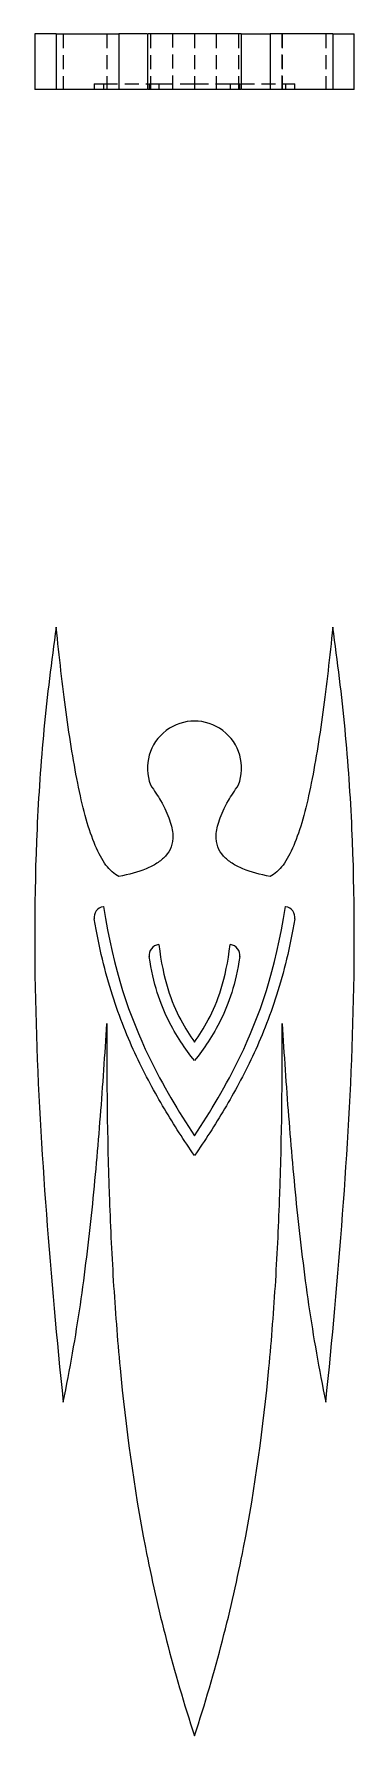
# Model space of a CAD drawing. Header units: millimetres. Extents: x 69 to 226, y 7 to 161.
# Drawn here: x 68.6 to 97.4, y 7 to 160.5 of the extents above.
import ezdxf

# ---------------------------------------------------------------- set-up
doc = ezdxf.new("R2010")
doc.units = ezdxf.units.MM
doc.linetypes.add('HIDDEN', pattern=[1.905, 1.27, -0.635])

msp = doc.modelspace()

# ---------------------------------------------------------------- linework, layer by layer
at = {"color": 7, "linetype": 'Continuous', "lineweight": 25}
for p, q in [((68.61, 160.51), (68.61, 155.49)), ((70.55, 160.51), (70.55, 155.49)), ((76.19, 160.51), (76.19, 155.49)), ((78.76, 160.51), (78.76, 155.49)), ((87.24, 160.51), (78.76, 160.51)), ((87.24, 155.49), (87.24, 160.51)), ((89.81, 160.51), (89.81, 155.49)), ((95.45, 160.51), (95.45, 155.49)), ((97.39, 155.49), (97.39, 160.51)), ((87.24, 155.49), (78.76, 155.49)), ((74.77, 81.8), (74.81, 81.8)), ((91.19, 81.8), (91.23, 81.8)), ((79.76, 78.38), (79.79, 78.38)), ((86.21, 78.38), (86.24, 78.38))]:
    msp.add_line(p, q, dxfattribs=at)
at = {"color": 7, "linetype": 'HIDDEN', "lineweight": 18}
for p, q in [((71.18, 160.51), (71.18, 155.49)), ((75.11, 160.51), (75.11, 155.49)), ((79.04, 160.51), (79.04, 155.49)), ((81.05, 155.49), (81.05, 160.51)), ((83, 160.51), (83, 156)), ((84.95, 160.51), (84.95, 155.49)), ((86.96, 160.51), (86.96, 155.49)), ((90.89, 160.51), (90.89, 155.49)), ((94.82, 160.51), (94.82, 155.49)), ((73.96, 156), (74.77, 156)), ((73.96, 156), (73.96, 155.49)), ((74.77, 156), (74.81, 156)), ((74.81, 156), (74.81, 155.49)), ((78.92, 156), (79.76, 156)), ((78.92, 156), (78.92, 155.49)), ((79.76, 156), (79.79, 156)), ((79.79, 156), (79.79, 155.49)), ((83, 156), (83, 155.49)), ((86.21, 156), (86.21, 155.49)), ((86.21, 156), (86.24, 156)), ((86.24, 156), (87.08, 156)), ((87.08, 155.49), (87.08, 156)), ((91.19, 156), (91.23, 156)), ((91.19, 156), (91.19, 155.49)), ((91.23, 156), (92.04, 156)), ((92.04, 155.49), (92.04, 156))]:
    msp.add_line(p, q, dxfattribs=at)
at = {"color": 7, "linetype": 'Continuous', "lineweight": 25}
for centre, radius, start, end in [((83, 94.3), 4.24, 338.9056, 201.0944), ((74.91, 80.85), 0.952, 98.6156, 189.4969), ((91.09, 80.85), 0.952, 350.5031, 81.3844), ((79.87, 77.43), 0.952, 96.7098, 188.5571), ((86.13, 77.43), 0.952, 351.4429, 83.2902)]:
    msp.add_arc(centre, radius, start, end, dxfattribs=at)
for points, knots in [([(70.55, 160.51), (70.24, 160.51), (69.62, 160.51), (69.04, 160.51), (68.71, 160.51), (68.59, 160.51), (68.62, 160.51), (68.63, 160.51)], [0, 0, 0, 0, 0.239724, 0.474727, 0.705789, 0.933711, 1, 1, 1, 1]), ([(70.55, 160.51), (70.68, 160.51), (70.83, 160.51), (71.12, 160.51), (71.28, 160.51), (71.61, 160.51), (71.78, 160.51), (72.15, 160.51), (72.35, 160.51), (72.98, 160.51), (73.47, 160.51), (74.36, 160.51), (74.68, 160.51), (75.38, 160.51), (75.77, 160.51), (76.19, 160.51)], [0, 0, 0, 0, 0.125, 0.125, 0.25, 0.25, 0.375, 0.375, 0.5, 0.5, 0.75, 0.75, 0.875, 0.875, 1, 1, 1, 1]), ([(78.7, 160.51), (78.68, 160.51), (78.3, 160.51), (77.45, 160.51), (76.62, 160.51), (76.19, 160.51)], [0, 0, 0, 0, 0.0316, 0.494184, 1, 1, 1, 1]), ([(87.29, 160.51), (87.32, 160.51), (87.7, 160.51), (88.55, 160.51), (89.38, 160.51), (89.81, 160.51)], [0, 0, 0, 0, 0.0333241, 0.4950843, 1, 1, 1, 1]), ([(95.45, 160.51), (95.32, 160.51), (95.17, 160.51), (94.88, 160.51), (94.72, 160.51), (94.39, 160.51), (94.22, 160.51), (93.85, 160.51), (93.65, 160.51), (93.02, 160.51), (92.53, 160.51), (91.64, 160.51), (91.32, 160.51), (90.62, 160.51), (90.23, 160.51), (89.81, 160.51)], [0, 0, 0, 0, 0.125, 0.125, 0.25, 0.25, 0.375, 0.375, 0.5, 0.5, 0.75, 0.75, 0.875, 0.875, 1, 1, 1, 1]), ([(95.45, 160.51), (95.76, 160.51), (96.38, 160.51), (96.96, 160.51), (97.29, 160.51), (97.41, 160.51), (97.38, 160.51), (97.37, 160.51)], [0, 0, 0, 0, 0.239724, 0.474727, 0.705789, 0.933711, 1, 1, 1, 1]), ([(70.55, 155.49), (70.24, 155.49), (69.62, 155.49), (69.04, 155.49), (68.71, 155.49), (68.59, 155.49), (68.62, 155.49), (68.63, 155.49)], [0, 0, 0, 0, 0.239724, 0.474727, 0.705789, 0.933711, 1, 1, 1, 1]), ([(76.19, 155.49), (75.77, 155.49), (75.38, 155.49), (74.68, 155.49), (74.36, 155.49), (73.47, 155.49), (72.98, 155.49), (72.35, 155.49), (72.15, 155.49), (71.78, 155.49), (71.61, 155.49), (71.28, 155.49), (71.12, 155.49), (70.83, 155.49), (70.68, 155.49), (70.55, 155.49)], [0, 0, 0, 0, 0.125, 0.125, 0.25, 0.25, 0.5, 0.5, 0.625, 0.625, 0.75, 0.75, 0.875, 0.875, 1, 1, 1, 1]), ([(78.7, 155.49), (78.68, 155.49), (78.3, 155.49), (77.45, 155.49), (76.62, 155.49), (76.19, 155.49)], [0, 0, 0, 0, 0.0316, 0.494184, 1, 1, 1, 1]), ([(89.81, 155.49), (89.38, 155.49), (88.55, 155.49), (87.7, 155.49), (87.32, 155.49), (87.29, 155.49)], [0, 0, 0, 0, 0.504914, 0.966672, 1, 1, 1, 1]), ([(95.45, 155.49), (95.32, 155.49), (95.17, 155.49), (94.88, 155.49), (94.72, 155.49), (94.39, 155.49), (94.22, 155.49), (93.85, 155.49), (93.65, 155.49), (93.02, 155.49), (92.53, 155.49), (91.64, 155.49), (91.32, 155.49), (90.62, 155.49), (90.23, 155.49), (89.81, 155.49)], [0, 0, 0, 0, 0.125, 0.125, 0.25, 0.25, 0.375, 0.375, 0.5, 0.5, 0.75, 0.75, 0.875, 0.875, 1, 1, 1, 1]), ([(97.37, 155.49), (97.37, 155.49), (97.39, 155.49), (97.25, 155.49), (96.9, 155.49), (96.33, 155.49), (95.74, 155.49), (95.45, 155.49)], [0, 0, 0, 0, 0.118149, 0.333577, 0.551916, 0.77384, 1, 1, 1, 1]), ([(70.55, 107), (70.1, 103.9), (69.73, 100.84), (69.16, 94.78), (68.95, 91.78), (68.55, 82.87), (68.56, 77.03), (68.9, 65.47), (69.24, 59.75), (70.08, 48.38), (70.59, 42.74), (71.18, 37.12)], [0, 0, 0, 0, 0.125, 0.125, 0.25, 0.25, 0.5, 0.5, 0.75, 0.75, 1, 1, 1, 1]), ([(76.19, 84.53), (75.77, 84.74), (75.38, 85.09), (74.68, 86.02), (74.36, 86.62), (73.47, 88.71), (72.98, 90.51), (72.35, 93.59), (72.15, 94.68), (71.78, 96.94), (71.61, 98.12), (71.28, 100.54), (71.12, 101.79), (70.83, 104.35), (70.68, 105.66), (70.55, 107)], [0, 0, 0, 0, 0.125, 0.125, 0.25, 0.25, 0.5, 0.5, 0.625, 0.625, 0.75, 0.75, 0.875, 0.875, 1, 1, 1, 1]), ([(95.45, 107), (95.32, 105.66), (95.17, 104.35), (94.88, 101.79), (94.72, 100.54), (94.39, 98.12), (94.22, 96.94), (93.85, 94.68), (93.65, 93.59), (93.02, 90.51), (92.53, 88.71), (91.64, 86.62), (91.32, 86.02), (90.62, 85.09), (90.23, 84.74), (89.81, 84.53)], [0, 0, 0, 0, 0.125, 0.125, 0.25, 0.25, 0.375, 0.375, 0.5, 0.5, 0.75, 0.75, 0.875, 0.875, 1, 1, 1, 1]), ([(94.82, 37.12), (95.41, 42.74), (95.92, 48.38), (96.76, 59.75), (97.1, 65.47), (97.44, 77.03), (97.45, 82.87), (97.05, 91.78), (96.84, 94.78), (96.27, 100.84), (95.9, 103.9), (95.45, 107)], [0, 0, 0, 0, 0.25, 0.25, 0.5, 0.5, 0.75, 0.75, 0.875, 0.875, 1, 1, 1, 1]), ([(79.94, 91.36), (80.31, 90.72), (80.58, 90.14), (80.94, 89.11), (81.03, 88.66), (81.08, 87.45), (80.82, 86.85), (80.17, 86.12), (79.91, 85.9), (79.32, 85.52), (78.99, 85.36), (77.92, 84.91), (77.1, 84.69), (76.19, 84.53)], [0, 0, 0, 0, 0.125, 0.125, 0.25, 0.25, 0.5, 0.5, 0.625, 0.625, 0.75, 0.75, 1, 1, 1, 1]), ([(89.81, 84.53), (88.9, 84.69), (88.08, 84.91), (87.01, 85.36), (86.68, 85.52), (86.09, 85.9), (85.83, 86.12), (85.18, 86.85), (84.92, 87.45), (84.97, 88.66), (85.06, 89.11), (85.42, 90.14), (85.69, 90.72), (86.06, 91.36)], [0, 0, 0, 0, 0.25, 0.25, 0.375, 0.375, 0.5, 0.5, 0.75, 0.75, 0.875, 0.875, 1, 1, 1, 1]), ([(74.81, 81.8), (75.68, 76.05), (77.16, 71.87), (78.89, 68.28), (80.15, 65.66), (81.55, 63.32), (83, 61.14)], [0, 0, 0, 0, 0.5364336, 0.5364336, 0.5364336, 0.9269691, 0.9269691, 0.9269691, 0.9269691]), ([(83, 61.14), (84.45, 63.32), (85.85, 65.66), (87.11, 68.28), (88.84, 71.87), (90.32, 76.05), (91.19, 81.8)], [-0.9269691, -0.9269691, -0.9269691, -0.9269691, -0.5364336, -0.5364336, -0.5364336, 0, 0, 0, 0]), ([(83, 59.36), (82.07, 60.69), (81.16, 62.09), (79.41, 65.05), (78.57, 66.6), (76.99, 69.97), (76.25, 71.79), (75.28, 74.84), (74.98, 75.92), (74.43, 78.2), (74.19, 79.41), (73.97, 80.7)], [0, 0, 0, 0, 0.25, 0.25, 0.5, 0.5, 0.75, 0.75, 0.875, 0.875, 1, 1, 1, 1]), ([(92.03, 80.7), (91.81, 79.41), (91.57, 78.2), (91.02, 75.92), (90.72, 74.84), (89.75, 71.79), (89.01, 69.97), (87.43, 66.6), (86.59, 65.05), (84.84, 62.09), (83.93, 60.69), (83, 59.36)], [0, 0, 0, 0, 0.125, 0.125, 0.25, 0.25, 0.5, 0.5, 0.75, 0.75, 1, 1, 1, 1]), ([(79.79, 78.38), (80.17, 75.2), (80.9, 73.22), (81.76, 71.59), (82.15, 70.86), (82.57, 70.19), (83, 69.58)], [0, 0, 0, 0, 0.5835433, 0.5835433, 0.5835433, 0.8460703, 0.8460703, 0.8460703, 0.8460703]), ([(83, 69.58), (83.43, 70.19), (83.85, 70.86), (84.24, 71.59), (85.1, 73.22), (85.83, 75.2), (86.21, 78.38)], [-0.8460703, -0.8460703, -0.8460703, -0.8460703, -0.5835433, -0.5835433, -0.5835433, 0, 0, 0, 0]), ([(83, 67.92), (82.57, 68.44), (82.16, 69.01), (81.37, 70.23), (80.98, 70.88), (80.27, 72.34), (79.94, 73.14), (79.36, 75), (79.11, 76.06), (78.93, 77.29)], [0, 0, 0, 0, 0.25, 0.25, 0.5, 0.5, 0.75, 0.75, 1, 1, 1, 1]), ([(87.07, 77.29), (86.89, 76.06), (86.64, 75), (86.06, 73.14), (85.73, 72.34), (85.02, 70.88), (84.63, 70.23), (83.84, 69.01), (83.43, 68.44), (83, 67.92)], [0, 0, 0, 0, 0.25, 0.25, 0.5, 0.5, 0.75, 0.75, 1, 1, 1, 1]), ([(71.18, 37.12), (71.79, 40.08), (72.3, 43.01), (73.14, 48.78), (73.48, 51.63), (74.07, 57.29), (74.31, 60.09), (74.75, 65.69), (74.94, 68.47), (75.11, 71.25)], [0, 0, 0, 0, 0.25, 0.25, 0.5, 0.5, 0.75, 0.75, 1, 1, 1, 1]), ([(75.11, 71.25), (75.08, 66.16), (75.14, 61.03), (75.41, 53.27), (75.53, 50.67), (75.85, 45.45), (76.05, 42.82), (76.8, 34.87), (77.52, 29.5), (79.12, 21.23), (79.75, 18.44), (81.21, 12.78), (82.05, 9.91), (83, 7)], [0, 0, 0, 0, 0.25, 0.25, 0.375, 0.375, 0.5, 0.5, 0.75, 0.75, 0.875, 0.875, 1, 1, 1, 1]), ([(83, 7), (83.95, 9.91), (84.79, 12.78), (86.25, 18.44), (86.88, 21.23), (88.48, 29.5), (89.2, 34.87), (89.95, 42.82), (90.15, 45.45), (90.47, 50.67), (90.59, 53.27), (90.86, 61.03), (90.92, 66.16), (90.89, 71.25)], [0, 0, 0, 0, 0.125, 0.125, 0.25, 0.25, 0.5, 0.5, 0.625, 0.625, 0.75, 0.75, 1, 1, 1, 1]), ([(90.89, 71.25), (91.06, 68.47), (91.25, 65.69), (91.69, 60.09), (91.93, 57.29), (92.52, 51.63), (92.86, 48.78), (93.7, 43.01), (94.21, 40.08), (94.82, 37.12)], [0, 0, 0, 0, 0.25, 0.25, 0.5, 0.5, 0.75, 0.75, 1, 1, 1, 1])]:
    msp.add_open_spline(points, degree=3, knots=knots, dxfattribs=at)
at = {"color": 7, "linetype": 'HIDDEN', "lineweight": 18}
for points, knots in [([(75.1, 160.51), (75.1, 160.09), (75.1, 159.27), (75.1, 158), (75.1, 156.74), (75.1, 155.91), (75.1, 155.49)], [0, 0, 0, 0, 0.253462, 0.500397, 0.748141, 1, 1, 1, 1]), ([(90.9, 155.49), (90.9, 155.91), (90.9, 156.73), (90.9, 158), (90.9, 159.26), (90.9, 160.09), (90.9, 160.51)], [0, 0, 0, 0, 0.253462, 0.500397, 0.748141, 1, 1, 1, 1]), ([(74.81, 156), (74.95, 156), (75.22, 156), (75.77, 156), (76.44, 156), (77.32, 156), (78.13, 156), (78.73, 156), (78.87, 156)], [0, 0, 0, 0, 0.177791, 0.355957, 0.535497, 0.715611, 0.932395, 1, 1, 1, 1]), ([(79.79, 156), (80.17, 156), (80.9, 156), (81.76, 156), (82.15, 156), (82.57, 156), (83, 156)], [-0.9056889, -0.9056889, -0.9056889, -0.9056889, -0.281026, -0.281026, -0.281026, 0, 0, 0, 0]), ([(83, 156), (83.43, 156), (83.85, 156), (84.24, 156), (85.1, 156), (85.83, 156), (86.21, 156)], [-1.129592, -1.129592, -1.129592, -1.129592, -0.779091, -0.779091, -0.779091, 0, 0, 0, 0]), ([(87.13, 156), (87.53, 156), (88.22, 156), (89.03, 156), (89.68, 156), (90.27, 156), (90.79, 156), (91.05, 156), (91.19, 156)], [0, 0, 0, 0, 0.2054909, 0.3457576, 0.4937157, 0.6509593, 0.8191507, 1, 1, 1, 1])]:
    msp.add_open_spline(points, degree=3, knots=knots, dxfattribs=at)
at = {"color": 7, "linetype": 'Continuous', "lineweight": 25}
for points in [[(79.04, 92.78), (79.39, 92.27), (79.69, 91.8), (79.94, 91.36)], [(86.06, 91.36), (86.31, 91.8), (86.61, 92.27), (86.96, 92.78)]]:
    msp.add_open_spline(points, degree=3, dxfattribs=at)

doc.saveas('drawing.dxf')
